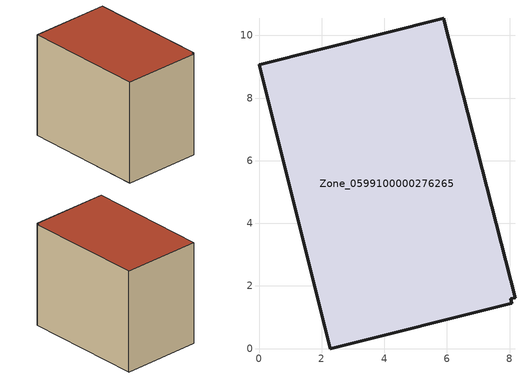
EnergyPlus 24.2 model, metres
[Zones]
Zone_0599100000276265
 floor ground (C_G): 5.89,10.54 5.92,10.45 8.17,1.62 8.04,1.59 8.07,1.45 2.27,0 0,9.07 z0
 wall outside (C_F): 5.92,10.45 5.89,10.54 0,9.07 2.27,0 8.07,1.45 8.04,1.59 8.17,1.62 5.92,10.45 z0:7.85
 roof outside (C_R): 8.17,1.62 5.92,10.45 5.89,10.54 0,9.07 2.27,0 8.07,1.45 8.04,1.59 z7.85
[BUILDING]
Pand.0599100000276265: North Axis=0; Terrain=City; Loads Convergence Tolerance Value=0.04; Temperature Convergence Tolerance Value=0.4; Solar Distribution=FullExterior; Maximum Number of Warmup Days=25; Minimum Number of Warmup Days=1
[Site:Location]
Rotterdam.The.Hague.AP_ZH_NLD Design_Conditions: Latitude=51.96; Longitude=4.45; Time Zone=1; Elevation=-4.5
[SITE:GROUNDTEMPERATURE:BUILDINGSURFACE]
18, 18, 18, 18, 18, 18, 18, 18, 18, 18, 18, 18
[MATERIAL] Thermal Absorptance=0.9; Solar Absorptance=0.7; Visible Absorptance=0.7
Name | Roughness | Thickness | Conductivity | Density | Specific Heat
G.TI.1965-1974 | MediumSmooth | 0.15 | 0.882353 | 540 | 1210
F.TI.1965-1974 | Rough | 0.3 | 0.697674 | 1920 | 840
R.TI.1965-1974 | MediumRough | 0.2 | 0.232558 | 1500 | 1000
[CONSTRUCTION]
C_G: G.TI.1965-1974
C_F: F.TI.1965-1974
C_R: R.TI.1965-1974
[ZONE]
Zone_0599100000276265: Type=1; Multiplier=1; Ceiling Height=Autocalculate; Volume=Autocalculate; Floor Area=autocalculate; Part of Total Floor Area=Yes
[ZONEINFILTRATION:DESIGNFLOWRATE]
Infil_Zone_0599100000276265: Zone or ZoneList or Space or SpaceList=Zone_0599100000276265; Schedule=AlwaysOn; Design Flow Rate Calculation Method=Flow/Area; Flow Rate per Floor Area=0.003; Constant Term Coefficient=1; Temperature Term Coefficient=0; Velocity Term Coefficient=0; Velocity Squared Term Coefficient=0
[HVACTEMPLATE:ZONE:IDEALLOADSAIRSYSTEM]
Zone_0599100000276265: Maximum Heating Supply Air Temperature=50; Minimum Cooling Supply Air Temperature=13; Maximum Heating Supply Air Humidity Ratio=0.0156; Minimum Cooling Supply Air Humidity Ratio=0.0077; Heating Limit=NoLimit; Cooling Limit=NoLimit; Dehumidification Control Type=ConstantSensibleHeatRatio; Cooling Sensible Heat Ratio=0.7; Dehumidification Setpoint=60; Humidification Control Type=None; Humidification Setpoint=30; Outdoor Air Method=None; Outdoor Air Flow Rate per Person=0.00944; Outdoor Air Flow Rate per Zone Floor Area=0; Outdoor Air Flow Rate per Zone=0; Demand Controlled Ventilation Type=None; Outdoor Air Economizer Type=NoEconomizer; Heat Recovery Type=None; Sensible Heat Recovery Effectiveness=0.7; Latent Heat Recovery Effectiveness=0.65
[ZONECONTROL:THERMOSTAT]
ThermostatControl_Zone_0599100000276265: Zone or ZoneList=Zone_0599100000276265; Control Type Schedule=DualSetpointControlType; Control 1=Thermostat_Zone_0599100000276265; Temperature Difference Between Cutout And Setpoint=0
[THERMOSTATSETPOINT:DUALSETPOINT]
Thermostat_Zone_0599100000276265: Heating Setpoint Temperature Schedule=HeatingSetpoint_Zone_0599100000276265; Cooling Setpoint Temperature Schedule=CoolingSetpoint_Zone_0599100000276265
[SCHEDULE:COMPACT]
HeatingSetpoint_Zone_0599100000276265: Through: 12/31, For: AllDays, Until: 24:00, 21
CoolingSetpoint_Zone_0599100000276265: Through: 12/31, For: AllDays, Until: 24:00, 24
DualSetpointControlType: Through: 12/31, For: AllDays, Until: 24:00, 4
AlwaysOn: Through: 12/31, For: AllDays, Until: 24:00, 1
